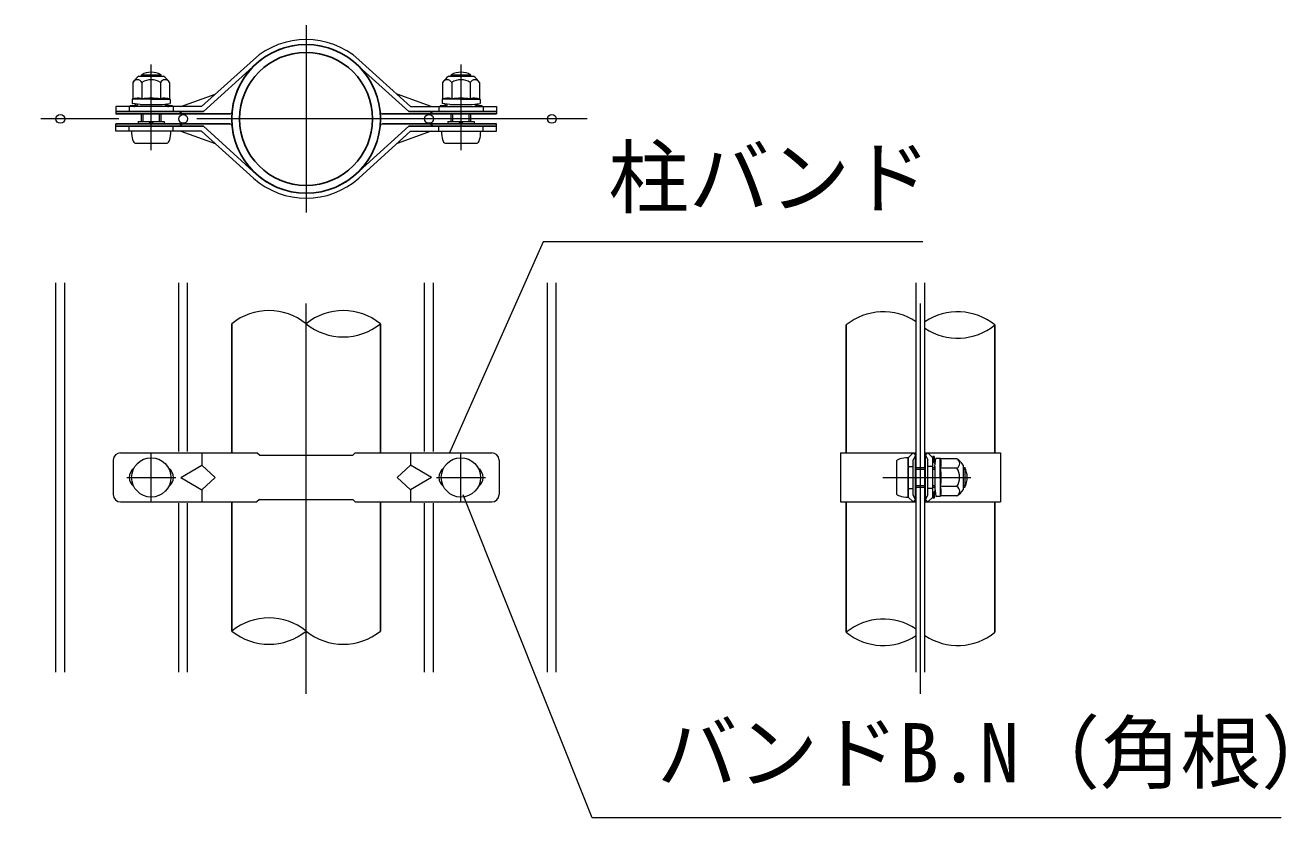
# Model space of a CAD drawing. Units: millimetres, scale not verified. Extents: x -4200 to 4200, y -2970 to 2970.
# Drawn here: x 2103 to 3129, y 520 to 1165 of the extents above; entities that cross this region are included whole.
import ezdxf
from ezdxf.enums import TextEntityAlignment as Align

# ---------------------------------------------------------------- set-up
doc = ezdxf.new("R2010")
doc.units = ezdxf.units.MM
doc.header["$LTSCALE"] = 10
doc.linetypes.add('USER1', pattern=[50.8, 31.75, -6.35, 6.35, -6.35])
for name, color, linetype, lineweight in [('0-4_D-STR1', 1, 'Continuous', 25), ('0-5_D-BMK', 2, 'USER1', 13), ('0-6_D-STR-DIM', 7, 'Continuous', 13), ('0-9_D-STR3', 3, 'Continuous', 13), ('0-A_D-STR-TXT', 7, 'Continuous', 13), ('0-B_D-STR2', 7, 'Continuous', 13)]:
    doc.layers.add(name, color=color, linetype=linetype, lineweight=lineweight)
doc.styles.add('ＭＳ ゴシック', font='')
doc.styles.get('ＭＳ ゴシック').set_extended_font_data('MS Gothic')

msp = doc.modelspace()

# ---------------------------------------------------------------- linework, layer by layer
at = {"layer": '0-4_D-STR1'}
for p, q in [((2271.19, 922.28), (2271.19, 817.28)), ((2392.19, 817.28), (2392.19, 922.28)), ((2771.19, 921.28), (2771.19, 817.28)), ((2892.19, 817.28), (2892.19, 921.28)), ((2271.3, 777.28), (2271.3, 672.28)), ((2392.19, 672.28), (2392.19, 777.28)), ((2771.19, 777.28), (2771.19, 671.28)), ((2892.19, 671.28), (2892.19, 777.28))]:
    msp.add_line(p, q, dxfattribs=at)
for radius in [60.5, 54.1]:
    msp.add_circle((2331.69, 1088.95), radius, dxfattribs=at)
at = {"layer": '0-5_D-BMK'}
for p, q in [((2331.69, 1165.15), (2331.69, 1012.75)), ((2205.61, 1063.55), (2205.61, 1133.19)), ((2457.77, 1063.55), (2457.77, 1133.19)), ((2560.29, 1088.95), (2103.09, 1088.95)), ((2331.69, 621.16), (2331.69, 973.4)), ((2831.69, 621.16), (2831.69, 973.4)), ((2205.69, 777.28), (2205.69, 817.28)), ((2457.69, 777.28), (2457.69, 817.28)), ((2185.69, 797.28), (2225.69, 797.28)), ((2437.69, 797.28), (2477.69, 797.28)), ((2801.02, 797.28), (2872.5, 797.28))]:
    msp.add_line(p, q, dxfattribs=at)
at = {"layer": '0-6_D-STR-DIM'}
for centre, radius, start, end in [((2301.44, 884.96), 48.04, 50.97549, 129.02451), ((2361.94, 884.96), 48.04, 50.97549, 129.02451), ((2801.44, 883.96), 48.04, 56.30864, 129.02451), ((2861.94, 883.96), 48.04, 50.97549, 123.69136), ((2361.94, 959.6), 48.04, 230.97549, 309.02451), ((2861.94, 958.6), 48.04, 236.30864, 309.02451), ((2301.5, 635.09), 47.91, 50.92646, 129.07354), ((2801.44, 633.96), 48.04, 56.30864, 129.02451), ((2301.5, 709.47), 47.91, 230.92646, 309.07354), ((2361.94, 709.6), 48.04, 230.97549, 309.02451), ((2801.44, 708.6), 48.04, 230.97549, 303.69136), ((2861.94, 708.6), 48.04, 236.30864, 309.02451)]:
    msp.add_arc(centre, radius, start, end, dxfattribs=at)
at = {"layer": '0-9_D-STR3'}
for p, q in [((2246.62, 1098.99), (2288.78, 1137.1)), ((2248.18, 1094.99), (2291.44, 1134.11)), ((2415.2, 1094.99), (2371.94, 1134.11)), ((2416.77, 1098.99), (2374.61, 1137.1)), ((2190.6, 1118.55), (2190.6, 1105.16)), ((2195.61, 1123.57), (2215.61, 1123.57)), ((2197.61, 1123.57), (2197.61, 1124.91)), ((2197.61, 1124.91), (2213.61, 1124.91)), ((2198.1, 1118.55), (2198.1, 1104.96)), ((2198.96, 1123.57), (2198.96, 1125.56)), ((2212.25, 1123.57), (2212.25, 1125.56)), ((2213.11, 1118.55), (2213.11, 1104.96)), ((2213.61, 1123.57), (2213.61, 1124.91)), ((2220.62, 1118.55), (2220.62, 1105.16)), ((2442.76, 1118.55), (2442.76, 1105.16)), ((2447.77, 1123.57), (2467.77, 1123.57)), ((2449.77, 1123.57), (2449.77, 1124.91)), ((2449.77, 1124.91), (2465.77, 1124.91)), ((2450.27, 1118.55), (2450.27, 1104.96)), ((2451.13, 1123.57), (2451.13, 1125.56)), ((2464.42, 1123.57), (2464.42, 1125.56)), ((2465.28, 1118.55), (2465.28, 1104.96)), ((2465.77, 1123.57), (2465.77, 1124.91)), ((2472.79, 1118.55), (2472.79, 1105.16)), ((2229.81, 1098.99), (2257.69, 1109)), ((2433.57, 1098.99), (2405.69, 1109)), ((2246.62, 1098.99), (2176.72, 1098.99)), ((2176.72, 1098.99), (2176.72, 1092.99)), ((2187.6, 1098.99), (2187.6, 1094.99)), ((2188.61, 1099.97), (2191.49, 1099.97)), ((2188.61, 1099.97), (2188.61, 1098.97)), ((2190.11, 1104.88), (2190.11, 1101.54)), ((2205.61, 1104.96), (2190.16, 1104.96)), ((2190.6, 1105.16), (2190.26, 1105.07)), ((2196.61, 1100.57), (2190.28, 1101.34)), ((2192.07, 1100.15), (2193.23, 1100.98)), ((2192.65, 1099.34), (2194.67, 1100.78)), ((2196.61, 1100.57), (2214.61, 1100.57)), ((2205.61, 1104.96), (2221.06, 1104.96)), ((2214.61, 1100.57), (2220.93, 1101.34)), ((2218.57, 1099.34), (2216.55, 1100.78)), ((2219.15, 1100.15), (2217.99, 1100.98)), ((2221.11, 1104.83), (2221.11, 1101.54)), ((2223.61, 1098.99), (2223.61, 1094.99)), ((2416.77, 1098.99), (2486.67, 1098.99)), ((2439.77, 1098.99), (2439.77, 1094.99)), ((2440.77, 1099.97), (2443.65, 1099.97)), ((2440.77, 1099.97), (2440.77, 1098.97)), ((2442.27, 1104.88), (2442.27, 1101.54)), ((2457.77, 1104.96), (2442.32, 1104.96)), ((2442.76, 1105.16), (2442.42, 1105.07)), ((2448.77, 1100.57), (2442.45, 1101.34)), ((2444.23, 1100.15), (2445.39, 1100.98)), ((2444.82, 1099.34), (2446.83, 1100.78)), ((2448.77, 1100.57), (2466.77, 1100.57)), ((2457.77, 1104.96), (2473.22, 1104.96)), ((2466.77, 1100.57), (2473.1, 1101.34)), ((2470.73, 1099.34), (2468.71, 1100.78)), ((2471.31, 1100.15), (2470.15, 1100.98)), ((2473.27, 1104.83), (2473.27, 1101.54)), ((2475.78, 1098.99), (2475.78, 1094.99)), ((2486.67, 1098.99), (2486.67, 1092.99)), ((2197.61, 1086.91), (2197.61, 1092.97)), ((2198.96, 1086.91), (2198.96, 1092.97)), ((2212.25, 1086.91), (2212.25, 1092.97)), ((2213.61, 1086.91), (2213.61, 1092.97)), ((2228.61, 1094.99), (2230.69, 1092.99)), ((2434.77, 1094.99), (2432.69, 1092.99)), ((2449.77, 1086.91), (2449.77, 1092.97)), ((2451.13, 1086.91), (2451.13, 1092.97)), ((2464.42, 1086.91), (2464.42, 1092.97)), ((2465.77, 1086.91), (2465.77, 1092.97)), ((2176.72, 1078.91), (2176.72, 1084.91)), ((2246.62, 1078.91), (2176.72, 1078.91)), ((2187.6, 1078.91), (2187.6, 1082.91)), ((2194.97, 1086.91), (2216.24, 1086.91)), ((2194.97, 1086.91), (2194.97, 1084.91)), ((2203.49, 1086.91), (2205.18, 1084.91)), ((2206.03, 1084.91), (2207.73, 1086.91)), ((2216.24, 1086.91), (2216.24, 1084.91)), ((2223.61, 1078.91), (2223.61, 1082.91)), ((2228.61, 1082.91), (2230.69, 1084.91)), ((2229.81, 1078.91), (2257.69, 1068.9)), ((2246.62, 1078.91), (2288.78, 1040.8)), ((2248.18, 1082.91), (2291.44, 1043.78)), ((2415.2, 1082.91), (2371.94, 1043.78)), ((2416.77, 1078.91), (2374.61, 1040.8)), ((2433.57, 1078.91), (2405.69, 1068.9)), ((2416.77, 1078.91), (2486.67, 1078.91)), ((2434.77, 1082.91), (2432.69, 1084.91)), ((2439.77, 1078.91), (2439.77, 1082.91)), ((2447.14, 1086.91), (2468.41, 1086.91)), ((2447.14, 1086.91), (2447.14, 1084.91)), ((2455.65, 1086.91), (2457.35, 1084.91)), ((2458.2, 1084.91), (2459.9, 1086.91)), ((2468.41, 1086.91), (2468.41, 1084.91)), ((2475.78, 1078.91), (2475.78, 1082.91)), ((2486.67, 1078.91), (2486.67, 1084.91)), ((2192.61, 1069.31), (2218.61, 1069.31)), ((2444.77, 1069.31), (2470.77, 1069.31)), ((2174.69, 811.28), (2174.69, 783.28)), ((2180.69, 817.28), (2291.69, 817.28)), ((2246.69, 817.28), (2246.69, 807.28)), ((2293.69, 815.28), (2291.69, 817.28)), ((2293.69, 815.28), (2369.69, 815.28)), ((2369.69, 815.28), (2371.69, 817.28)), ((2371.69, 817.28), (2482.69, 817.28)), ((2416.69, 817.28), (2416.69, 807.28)), ((2488.69, 811.28), (2488.69, 783.28)), ((2766.59, 817.28), (2828.09, 817.28)), ((2766.59, 817.28), (2766.59, 777.28)), ((2825.66, 817.28), (2821.66, 813.28)), ((2821.66, 781.28), (2821.66, 813.28)), ((2821.66, 813.28), (2821.66, 781.28)), ((2825.66, 817.28), (2827.66, 815.28)), ((2827.66, 815.28), (2825.66, 811.62)), ((2825.66, 782.94), (2825.66, 811.62)), ((2826.68, 813.48), (2827.66, 813.48)), ((2827.66, 813.48), (2827.66, 817.28)), ((2827.66, 781.08), (2827.66, 813.48)), ((2835.29, 817.28), (2896.79, 817.28)), ((2835.72, 813.48), (2835.72, 817.28)), ((2837.72, 817.28), (2835.72, 815.28)), ((2835.72, 815.28), (2837.72, 811.62)), ((2835.72, 781.08), (2835.72, 813.48)), ((2836.71, 813.48), (2835.72, 813.48)), ((2837.72, 817.28), (2841.72, 813.28)), ((2837.72, 782.94), (2837.72, 811.62)), ((2841.72, 814.28), (2841.72, 811.4)), ((2842.72, 814.28), (2841.72, 814.28)), ((2841.72, 781.28), (2841.72, 813.28)), ((2842.72, 814.28), (2842.72, 811.4)), ((2842.91, 810.82), (2843.74, 809.66)), ((2843.32, 806.28), (2844.1, 812.61)), ((2847.63, 812.78), (2844.3, 812.78)), ((2847.72, 797.28), (2847.72, 812.73)), ((2847.92, 812.29), (2847.83, 812.63)), ((2861.31, 812.29), (2847.92, 812.29)), ((2896.79, 817.28), (2896.79, 777.28)), ((2229.69, 797.28), (2246.69, 807.28)), ((2416.69, 807.28), (2405.69, 797.28)), ((2433.69, 797.28), (2416.69, 807.28)), ((2812.06, 810.28), (2812.06, 784.28)), ((2821.66, 806.28), (2825.66, 806.28)), ((2827.66, 805.28), (2835.29, 805.28)), ((2827.66, 803.93), (2835.29, 803.93)), ((2841.72, 806.28), (2837.72, 806.28)), ((2841.72, 805.28), (2843.32, 805.28)), ((2841.72, 803.93), (2843.32, 803.93)), ((2842.09, 810.24), (2843.53, 808.22)), ((2843.32, 806.28), (2843.32, 788.28)), ((2861.31, 804.79), (2847.72, 804.79)), ((2866.32, 807.28), (2866.32, 787.28)), ((2866.32, 805.28), (2867.66, 805.28)), ((2866.32, 803.93), (2868.31, 803.93)), ((2867.66, 805.28), (2867.66, 789.28)), ((2229.69, 797.28), (2246.69, 787.28)), ((2405.69, 797.28), (2416.69, 787.28)), ((2433.69, 797.28), (2416.69, 787.28)), ((2827.66, 790.64), (2835.29, 790.64)), ((2841.72, 790.64), (2843.32, 790.64)), ((2847.72, 797.28), (2847.72, 781.83)), ((2866.32, 790.64), (2868.31, 790.64)), ((2416.69, 787.28), (2416.69, 777.28)), ((2821.66, 788.28), (2825.66, 788.28)), ((2825.66, 777.28), (2821.66, 781.28)), ((2827.66, 779.28), (2825.66, 782.94)), ((2826.68, 781.08), (2827.66, 781.08)), ((2827.66, 789.28), (2835.29, 789.28)), ((2827.66, 777.28), (2827.66, 781.08)), ((2835.72, 779.28), (2837.72, 782.94)), ((2835.72, 777.28), (2835.72, 781.08)), ((2836.71, 781.08), (2835.72, 781.08)), ((2841.72, 788.28), (2837.72, 788.28)), ((2837.72, 777.28), (2841.72, 781.28)), ((2841.72, 789.28), (2843.32, 789.28)), ((2841.72, 783.16), (2841.72, 780.28)), ((2842.09, 784.32), (2843.53, 786.34)), ((2842.91, 783.74), (2843.74, 784.9)), ((2843.32, 788.28), (2844.1, 781.96)), ((2847.59, 781.78), (2844.3, 781.78)), ((2861.31, 789.78), (2847.72, 789.78)), ((2861.31, 782.27), (2847.92, 782.27)), ((2866.32, 789.28), (2867.66, 789.28)), ((2180.69, 777.28), (2291.69, 777.28)), ((2293.69, 779.28), (2291.69, 777.28)), ((2293.69, 779.28), (2369.69, 779.28)), ((2369.69, 779.28), (2371.69, 777.28)), ((2371.69, 777.28), (2482.69, 777.28)), ((2766.59, 777.28), (2828.09, 777.28)), ((2825.66, 777.28), (2827.66, 779.28)), ((2835.29, 777.28), (2896.79, 777.28)), ((2837.72, 777.28), (2835.72, 779.28))]:
    msp.add_line(p, q, dxfattribs=at)
at = {"layer": '0-9_D-STR3', "lineweight": 25}
for p, q in [((2248.18, 1094.99), (2176.72, 1094.99)), ((2269.52, 1092.99), (2176.72, 1092.99)), ((2393.86, 1092.99), (2486.67, 1092.99)), ((2415.2, 1094.99), (2486.67, 1094.99)), ((2269.52, 1084.91), (2176.72, 1084.91)), ((2248.18, 1082.91), (2176.72, 1082.91)), ((2393.86, 1084.91), (2486.67, 1084.91)), ((2415.2, 1082.91), (2486.67, 1082.91))]:
    msp.add_line(p, q, dxfattribs=at)
at = {"layer": '0-9_D-STR3'}
for points in [[(2219.73, 1099.97), (2222.61, 1099.97), (2222.61, 1098.97)], [(2471.89, 1099.97), (2474.77, 1099.97), (2474.77, 1098.97)], [(2246.69, 807.28), (2257.69, 797.28), (2246.69, 787.28), (2246.69, 777.28)], [(2842.72, 783.16), (2842.72, 780.28), (2841.72, 780.28)]]:
    msp.add_lwpolyline(points, dxfattribs=at)
for centre in [(2205.69, 797.28), (2457.69, 797.28)]:
    msp.add_circle(centre, 16, dxfattribs=at)
for centre, radius, start, end in [((2331.69, 1088.95), 60.5, 5.54441, 174.45559), ((2331.69, 1088.95), 64.5, 48.29058, 131.70942), ((2204.12, 1110.02), 16, 122.13463, 147.68315), ((2194.35, 1116.52), 4.27, 28.45309, 151.54691), ((2205.61, 1109.91), 17, 61.92751, 118.07249), ((2205.61, 1107.04), 13.75, 90, 123.09348), ((2205.61, 1107.04), 13.75, 56.90652, 90), ((2216.87, 1116.52), 4.27, 28.45309, 151.54691), ((2207.1, 1110.02), 16, 32.31685, 57.86537), ((2456.28, 1110.02), 16, 122.13463, 147.68315), ((2446.52, 1116.52), 4.27, 28.45309, 151.54691), ((2457.77, 1109.91), 17, 61.92751, 118.07249), ((2457.77, 1107.04), 13.75, 90, 123.09348), ((2457.77, 1107.04), 13.75, 56.90652, 90), ((2469.03, 1116.52), 4.27, 28.45309, 151.54691), ((2459.26, 1110.02), 16, 32.31685, 57.86537), ((2190.31, 1104.88), 0.2, 105, 180), ((2190.31, 1101.54), 0.2, 180, 263), ((2194.35, 1095.2), 10.65, 69.37322, 112.7756), ((2191.49, 1100.97), 1, 270, 305.53768), ((2191.49, 1100.97), 2, 270, 305.53768), ((2195.25, 1099.97), 1, 123.43373, 125.53768), ((2205.61, 1063.45), 42.38, 90, 100.20031), ((2205.61, 1063.45), 42.38, 79.79969, 90), ((2216.86, 1095.2), 10.65, 67.2244, 110.62678), ((2215.97, 1099.97), 1, 54.46232, 56.56627), ((2219.73, 1100.97), 2, 234.46232, 270), ((2219.73, 1100.97), 1, 234.46232, 270), ((2220.91, 1101.54), 0.2, 277, 0), ((2220.91, 1104.83), 0.2, 0, 67.2244), ((2442.47, 1104.88), 0.2, 105, 180), ((2442.47, 1101.54), 0.2, 180, 263), ((2446.52, 1095.2), 10.65, 69.37322, 112.7756), ((2443.65, 1100.97), 1, 270, 305.53768), ((2443.65, 1100.97), 2, 270, 305.53768), ((2447.41, 1099.97), 1, 123.43373, 125.53768), ((2457.77, 1063.45), 42.38, 90, 100.20031), ((2457.77, 1063.45), 42.38, 79.79969, 90), ((2469.03, 1095.2), 10.65, 67.2244, 110.62678), ((2468.13, 1099.97), 1, 54.46232, 56.56627), ((2471.89, 1100.97), 2, 234.46232, 270), ((2471.89, 1100.97), 1, 234.46232, 270), ((2473.07, 1101.54), 0.2, 277, 0), ((2473.07, 1104.83), 0.2, 0, 67.2244), ((2269.48, 1094.99), 2, 268.81211, 354.45559), ((2393.9, 1094.99), 2, 185.54441, 271.18789), ((2269.48, 1082.91), 2, 5.54441, 91.18789), ((2331.69, 1088.95), 60.5, 185.54441, 354.45559), ((2393.9, 1082.91), 2, 88.81211, 174.45559), ((2331.69, 1088.95), 64.5, 228.29058, 311.70942), ((2180.69, 811.28), 6, 90, 180), ((2482.69, 811.28), 6, 0, 90), ((2843.72, 811.4), 2, 180, 215.53768), ((2843.72, 811.4), 1, 180, 215.53768), ((2844.3, 812.58), 0.2, 90, 173), ((2847.63, 812.58), 0.2, 15, 90), ((2837.96, 808.54), 10.65, 339.37322, 22.7756), ((2859.28, 808.54), 4.27, 298.45309, 61.54691), ((2852.77, 798.77), 16, 32.13463, 57.68315), ((2196.69, 797.28), 9, 125.46791, 234.53209), ((2214.69, 797.28), 9, 305.46791, 54.53209), ((2448.69, 797.28), 9, 125.46791, 234.53209), ((2466.69, 797.28), 9, 305.46791, 54.53209), ((2842.72, 807.64), 1, 33.43373, 35.53768), ((2806.21, 797.28), 42.38, 0, 10.20031), ((2849.79, 797.28), 13.75, 0, 33.09348), ((2852.66, 797.28), 17, 331.92751, 28.07249), ((2806.21, 797.28), 42.38, 349.79969, 0), ((2849.79, 797.28), 13.75, 326.90652, 0), ((2180.69, 783.28), 6, 180, 270), ((2482.69, 783.28), 6, 270, 0), ((2843.72, 783.16), 2, 144.46232, 180), ((2843.72, 783.16), 1, 144.46232, 180), ((2842.72, 786.92), 1, 324.46232, 326.56627), ((2844.3, 781.98), 0.2, 187, 270), ((2847.59, 781.98), 0.2, 270, 337.2244), ((2837.96, 786.03), 10.65, 337.2244, 20.62678), ((2859.28, 786.02), 4.27, 298.45309, 61.54691), ((2852.77, 795.79), 16, 302.31685, 327.86537)]:
    msp.add_arc(centre, radius, start, end, dxfattribs=at)
for centre, major_axis, start_param, end_param in [((2192.61, 1078.91), (0, 9.6), 1.5707963, 3.1415927), ((2218.61, 1078.91), (0, 9.6), 3.1415927, 4.712389), ((2444.77, 1078.91), (0, 9.6), 1.5707963, 3.1415927), ((2470.77, 1078.91), (0, 9.6), 3.1415927, 4.712389), ((2821.66, 810.28), (9.6, 0), 1.5707963, 3.1415927), ((2821.66, 784.28), (9.6, 0), 3.1415927, 4.712389)]:
    msp.add_ellipse(centre, major_axis=major_axis, ratio=0.3125, start_param=start_param, end_param=end_param, dxfattribs=at)
at = {"layer": '0-A_D-STR-TXT'}
for points in [[(2833.45, 988.82), (2524.66, 988.82), (2448.28, 817.4)], [(3125.09, 520.38), (2564.52, 520.38), (2459.57, 783.11)]]:
    msp.add_lwpolyline(points, dxfattribs=at)
at = {"layer": '0-B_D-STR2'}
for p, q in [((2128.09, 638.95), (2128.09, 955.61)), ((2135.29, 638.95), (2135.29, 955.61)), ((2228.09, 818.28), (2228.09, 955.61)), ((2235.29, 818.28), (2235.29, 955.61)), ((2428.09, 818.28), (2428.09, 955.61)), ((2435.29, 818.28), (2435.29, 955.61)), ((2528.09, 638.95), (2528.09, 955.61)), ((2535.29, 638.95), (2535.29, 955.61)), ((2828.09, 638.95), (2828.09, 955.61)), ((2835.29, 638.95), (2835.29, 955.61)), ((2228.09, 638.95), (2228.09, 776.28)), ((2235.29, 638.95), (2235.29, 776.28)), ((2428.09, 638.95), (2428.09, 776.28)), ((2435.29, 638.95), (2435.29, 776.28))]:
    msp.add_line(p, q, dxfattribs=at)
for centre in [(2131.69, 1088.95), (2231.69, 1088.95), (2431.69, 1088.95), (2531.69, 1088.95)]:
    msp.add_circle(centre, 3.6, dxfattribs=at)

# ---------------------------------------------------------------- texts
at = {"layer": '0-A_D-STR-TXT', "style": 'ＭＳ ゴシック'}
for s, p in [('柱バンド', (2577.61, 1002.93)), ('バンドB.N（角根）', (2617.22, 534.87))]:
    msp.add_text(s, height=48.09, dxfattribs=at).set_placement(p, align=Align.BOTTOM_LEFT)

doc.saveas('drawing.dxf')
